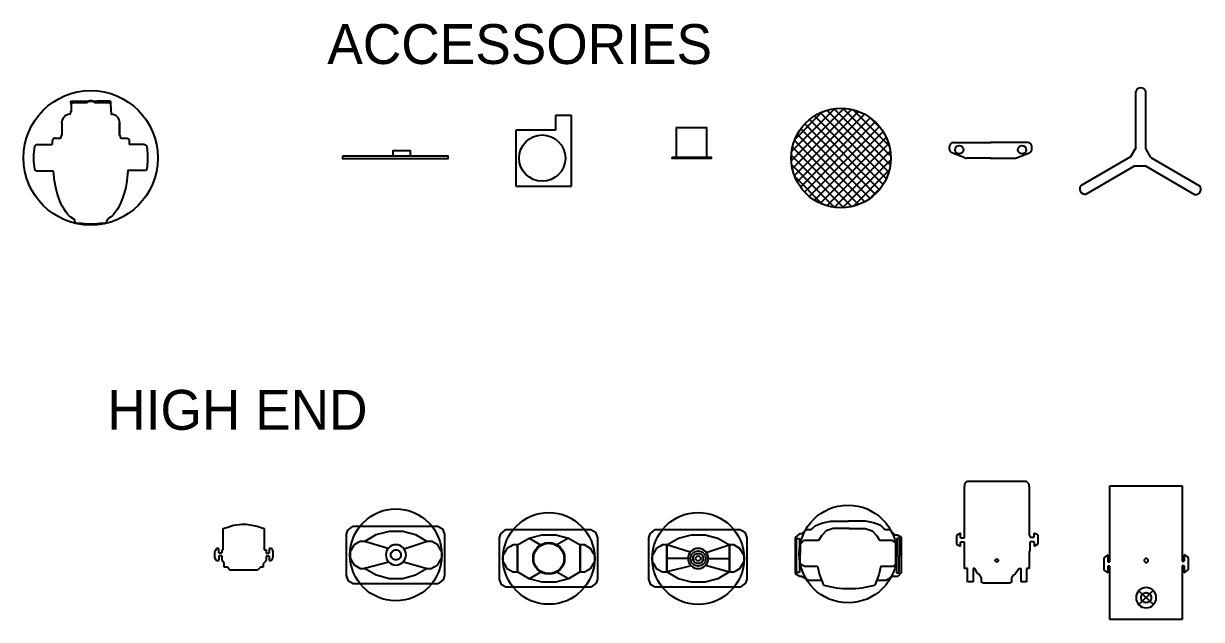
# Model space of a CAD drawing. Extents: x -17897 to 28333, y -5450 to 20354.
# Drawn here: x 16595 to 22511, y 13293 to 16284 of the extents above; entities that cross this region are included whole.
import ezdxf
from ezdxf.enums import TextEntityAlignment as Align

# ---------------------------------------------------------------- set-up
doc = ezdxf.new("R2010")
doc.units = 0
doc.layers.get('0').update_dxf_attribs({"linetype": 'CONTINUOUS'})
doc.layers.add('LANTERNS', color=7, linetype='CONTINUOUS')

# ---------------------------------------------------------------- blocks, each defined once
blk = doc.blocks.new('VL7')
for p, q in [((-99.7458, 284.099), (-99.822, 281.9146)), ((-99.7204, 284.2006), (-39.3192, 284.2006)), ((-21.5392, 275.7678), (-97.6884, 275.7678)), ((-97.0534, 231.2924), (-96.4438, 253.2126)), ((-39.3192, 284.2006), (-32.1564, 284.7086)), ((-32.1564, 284.7086), (32.1564, 284.7086)), ((97.7138, 275.7678), (21.5392, 275.7678)), ((39.3192, 284.2006), (32.1564, 284.7086)), ((99.7204, 284.2006), (39.3192, 284.2006)), ((99.7458, 284.2006), (99.4918, 283.2354)), ((99.7458, 284.099), (101.6, 231.2924)), ((-102.2604, 230.8098), (-102.5906, 220.9546)), ((-101.7524, 231.2924), (-97.0534, 231.2924)), ((102.2604, 230.8098), (102.5906, 220.9546)), ((-143.6116, 174.5234), (-146.05, 174.7774)), ((-143.6624, 111.5568), (-143.6624, 174.5234)), ((-143.6116, 111.5568), (-143.6116, 174.5234)), ((143.6116, 174.5234), (146.05, 174.7774)), ((143.6116, 174.5234), (143.6116, 111.5568)), ((143.6624, 174.5234), (143.6624, 111.5568)), ((-268.478, 67.056), (-193.04, 67.056)), ((-193.04, 84.6582), (-193.04, 67.056)), ((-178.816, 98.8568), (-152.4, 98.8568)), ((-149.225, 102.0318), (-149.225, 111.5568)), ((-149.225, 111.5568), (-143.6624, 111.5568)), ((149.225, 111.5568), (143.6624, 111.5568)), ((149.225, 102.0318), (149.225, 111.5568)), ((152.4, 98.8568), (178.816, 98.8568)), ((193.04, 84.6582), (193.04, 67.056)), ((268.478, 67.056), (193.04, 67.056)), ((-186.6481, -67.056), (-268.478, -67.056)), ((-181.7624, -115.443), (-186.6481, -67.056)), ((185.7248, -76.2), (185.7248, -76.1492)), ((-82.042, -308.7501), (-82.042, -313.2074)), ((84.5312, -307.6702), (82.042, -308.752)), ((82.042, -308.752), (82.042, -313.2074))]:
    blk.add_line(p, q)
at = {"color": 7}
for p, q in [((-75.184, -327.8632), (-43.8288, -327.8632)), ((43.8288, -327.8632), (75.184, -327.8632))]:
    blk.add_line(p, q, dxfattribs=at)
for points in [[(-97.8154, 272.542), (-98.4758, 276.1488), (-99.1108, 278.9428), (-99.568, 280.8478), (-99.822, 281.9146)], [(-99.0346, 281.559), (-99.4918, 283.2354), (-99.7458, 284.2006)], [(-97.6884, 275.7678), (-98.425, 279.0444), (-99.0346, 281.559)], [(-96.4438, 253.2126), (-96.4184, 258.445), (-96.6978, 263.525), (-97.1804, 268.2748), (-97.8154, 272.542)], [(-97.6884, 275.7678), (-91.7956, 276.9616), (-86.36, 277.9776), (-81.3816, 278.8412), (-76.8096, 279.6032), (-72.5932, 280.289), (-68.7324, 280.8478), (-65.1764, 281.3558), (-61.8998, 281.7876), (-58.9026, 282.1686), (-56.1594, 282.4988), (-53.6448, 282.8036), (-51.3334, 283.0576), (-49.2506, 283.2862), (-47.371, 283.464), (-45.6692, 283.6418), (-44.1706, 283.7688), (-42.8244, 283.8958), (-41.6814, 283.9974), (-40.6908, 284.0736)], [(-40.6908, 284.0736), (-39.4716, 284.2006), (-39.3192, 284.2006)], [(39.3192, 284.2006), (39.9542, 284.1498), (40.7162, 284.0736), (41.6814, 283.9974), (42.8244, 283.8958), (44.1706, 283.7688), (45.6692, 283.6418), (47.371, 283.464), (49.2506, 283.2862), (51.3334, 283.0576), (53.6194, 282.8036), (56.134, 282.4988), (58.8772, 282.1686), (61.8998, 281.7876), (65.151, 281.3558), (68.707, 280.8478), (72.5932, 280.289), (76.7842, 279.6286), (81.3816, 278.8666), (86.36, 277.9776), (91.7956, 276.9616), (97.7138, 275.7678)], [(99.4918, 283.2354), (99.0346, 281.559), (98.425, 279.0444), (97.7138, 275.7678)], [(-281.0002, 56.515), (-280.3906, 58.7756), (-279.3746, 60.8838), (-277.9776, 62.7888)], [(-277.9776, 62.7888), (-277.495, 63.2968), (-276.9616, 63.8302), (-276.3266, 64.3636), (-275.59, 64.897), (-274.7264, 65.405), (-273.7612, 65.913), (-272.6436, 66.3448), (-271.399, 66.7004), (-270.0274, 66.9544), (-268.478, 67.056)], [(-178.816, 98.8568), (-182.499, 98.3742), (-185.928, 96.9518), (-188.8744, 94.6912), (-191.135, 91.7448), (-192.5574, 88.3158), (-193.04, 84.6582)], [(-149.225, 102.0318), (-149.4536, 100.838), (-150.1648, 99.7966), (-151.1808, 99.1108), (-152.4, 98.8568)], [(152.4, 98.8568), (151.1808, 99.1108), (150.1648, 99.7966), (149.479, 100.838), (149.225, 102.0318)], [(178.816, 98.8568), (182.499, 98.3742), (185.928, 96.9518), (188.8744, 94.6912), (191.135, 91.7448), (192.5574, 88.3158), (193.04, 84.6582)], [(268.478, 67.056), (270.2306, 66.929), (271.8054, 66.5988), (273.2278, 66.1416), (274.4724, 65.5574), (275.5646, 64.897), (276.5044, 64.2112), (277.2918, 63.5), (277.9776, 62.7888)], [(277.9776, 62.7888), (279.3746, 60.8838), (280.3906, 58.7756), (281.0002, 56.515)], [(-281.0002, -56.5404), (-285.3182, -18.923), (-285.3182, 18.923), (-281.0002, 56.515)], [(281.0002, 56.515), (285.3182, 18.923), (285.3182, -18.923), (281.0002, -56.5404)], [(-277.9776, -62.8142), (-279.3746, -60.9092), (-280.3906, -58.801), (-281.0002, -56.5404)], [(281.0002, -56.5404), (280.3906, -58.801), (279.3746, -60.9092), (277.9776, -62.8142)], [(-268.478, -67.056), (-270.2306, -66.9544), (-271.8054, -66.6242), (-273.2024, -66.1416), (-274.4724, -65.5828), (-275.5392, -64.9224), (-276.479, -64.2366), (-277.2918, -63.5254), (-277.9776, -62.8142)], [(-133.7818, -258.2418), (-142.748, -242.7224), (-151.6126, -224.409), (-160.2232, -203.0222), (-168.3766, -178.0794), (-175.7172, -149.1234), (-181.7624, -115.443)], [(277.9776, -62.8142), (187.0764, -62.8142), (181.7624, -115.443), (175.7172, -149.098), (168.3766, -178.0794), (160.2486, -203.0222), (151.6126, -224.4344), (142.7226, -242.7478), (133.7564, -258.318), (124.841, -271.399), (116.078, -282.2448), (107.5436, -291.1348), (99.4156, -298.1706), (91.7448, -303.6062), (84.5312, -307.6702)], [(185.4962, -75.8952), (185.6232, -75.9206), (185.6994, -76.0222), (185.7248, -76.1492)], [(-99.4918, -298.1198), (-107.6198, -291.0586), (-116.1288, -282.194), (-124.8918, -271.3228), (-133.7818, -258.2418)], [(-82.042, -308.7501), (-84.582, -307.6448), (-91.7956, -303.5554), (-99.4918, -298.1198)]]:
    blk.add_lwpolyline(points)
at = {"linetype": 'Continuous'}
blk.add_circle((0, 0), 337.4159, dxfattribs=at)
for centre, radius, start, end in [((0, 252.4506), 31.75, 47.277, 132.723), ((0, 251.1298), 35.0774, 73.332, 106.668), ((-102.235, 174.7774), 43.815, 93.586, 180), ((-105.1306, 221.0308), 2.54, 273.586, 358), ((-101.7524, 230.7844), 0.508, 90, 178), ((101.7524, 230.7844), 0.508, 2, 90), ((105.1306, 221.0308), 2.54, 182, 266.414), ((102.235, 174.7774), 43.815, 0, 86.414)]:
    blk.add_arc(centre, radius, start, end)
at = {"color": 7}
for centre, radius, start, end in [((-62.992, -313.2074), 19.05, 180, 230.208), ((0, -77.6732), 254, 260.06363293, 279.93636707), ((62.992, -313.2074), 19.05, 309.792, 0)]:
    blk.add_arc(centre, radius, start, end, dxfattribs=at)
at = {"flags": 4}
blk.add_attdef('UNIT#', text='', height=50, dxfattribs=at).set_placement((0, 47.0469), align=Align.CENTER)
blk = doc.blocks.new('Anidisc')
for points in [[(-253.6, 9.2), (-253.6, -1.4), (277.5, -1.4), (277.5, 9.2)], [(1.3, 9.2), (1.3, 37.5), (86.3, 37.5), (86.3, 9.2)]]:
    blk.add_lwpolyline(points, close=True)
at = {"flags": 4}
for tag, p in [('DISC', (-253.1, 49.3)), ('RPM', (145.3, 49.3))]:
    blk.add_attdef(tag, p, '', height=50, dxfattribs=at)
blk = doc.blocks.new('Carousel')
for p, q in [((146.4, 214.3), (66.4, 214.3)), ((66.4, 214.3), (66.4, 139.9)), ((146.4, -140.1), (146.4, 214.3)), ((66.4, 139.9), (-133.6, 139.9)), ((-133.6, 139.9), (-133.6, -140.1)), ((-133.6, -140.1), (146.4, -140.1))]:
    blk.add_line(p, q)
blk.add_circle((0, 0), 116.1)
at = {"flags": 4}
for tag, p in [('MODEL', (1.6, 229)), ('UNIT#', (0, 0))]:
    blk.add_attdef(tag, text='', height=50, dxfattribs=at).set_placement(p, align=Align.CENTER)
blk = doc.blocks.new('LekoTopHat')
for points in [[(-75.4, 3), (-75.4, 153), (74.6, 153), (74.6, 3)], [(-99.8, 3), (-99.8, 0), (99.8, 0), (99.8, 3)]]:
    blk.add_lwpolyline(points, close=True)
blk = doc.blocks.new('*X95')
at = {"color": 0}
for p, q in [((1.0183, 1.3327), (1.2819, 1.5962)), ((1.0201, 1.3793), (1.2353, 1.5945)), ((1.0237, 1.2932), (1.3214, 1.5908)), ((1.034, 1.2585), (1.3561, 1.5806)), ((1.0362, 1.4403), (1.1743, 1.5784)), ((1.0481, 1.2277), (1.3869, 1.5665)), ((1.0654, 1.2001), (1.4145, 1.5492)), ((1.4612, 1.188), (1.1093, 1.5399)), ((1.48, 1.2141), (1.1355, 1.5586)), ((1.4956, 1.2434), (1.1647, 1.5743)), ((1.5078, 1.2761), (1.1974, 1.5865)), ((1.5157, 1.3131), (1.2344, 1.5944)), ((1.5178, 1.3559), (1.2772, 1.5965)), ((1.5102, 1.4084), (1.3297, 1.5889)), ((1.471, 1.4925), (1.4138, 1.5497)), ((1.415, 1.1444), (1.0657, 1.4936)), ((1.0857, 1.1755), (1.4391, 1.5289)), ((1.4395, 1.1648), (1.0861, 1.5182)), ((1.1089, 1.1538), (1.4608, 1.5057)), ((1.1349, 1.1349), (1.4796, 1.4796)), ((1.3567, 1.1129), (1.0342, 1.4353)), ((1.3874, 1.127), (1.0484, 1.4661)), ((1.1641, 1.1192), (1.4954, 1.4505)), ((1.2827, 1.0971), (1.0184, 1.3614)), ((1.3221, 1.1026), (1.0239, 1.4008)), ((1.1968, 1.107), (1.5076, 1.4178)), ((1.2337, 1.099), (1.5156, 1.3809)), ((1.2362, 1.0987), (1.02, 1.3149)), ((1.2764, 1.0968), (1.5178, 1.3382)), ((1.1757, 1.1143), (1.0356, 1.2544)), ((1.3286, 1.1041), (1.5105, 1.286)), ((1.411, 1.1416), (1.473, 1.2036))]:
    blk.add_line(p, q, dxfattribs=at)
blk = doc.blocks.new('Mirrball')
blk.add_circle((0, 0), 250)
at = {"xscale": 1000, "yscale": 1000, "zscale": 1000}
blk.add_blockref('*X95', (-1268, -1346.6), dxfattribs=at)
blk = doc.blocks.new('SCROLLER')
for p, q in [((-185.2, 77.5), (4.1, 77.5)), ((189, 77.5), (-0.3, 77.5)), ((-205.2, 45.2), (-205.2, 57.5)), ((-127.2, 1), (-192.4, 26.5)), ((131, 1), (196.2, 26.5)), ((209, 45.2), (209, 57.5)), ((4.1, -0.3), (-119.9, -0.3)), ((-0.3, -0.3), (123.7, -0.3))]:
    blk.add_line(p, q)
for centre in [(-155.6, 42.1), (159.4, 42.1)]:
    blk.add_circle(centre, 21.2)
for centre, start, end in [((-185.2, 57.5), 90, 180), ((189, 57.5), 0, 90), ((-185.2, 45.2), 180, 248.6446), ((-119.9, 19.7), 248.6446, 270), ((123.7, 19.7), 270, 291.3554), ((189, 45.2), 291.3554, 0)]:
    blk.add_arc(centre, 20, start, end)
blk.add_attdef('#INSTRING', text='', height=30).set_placement((1.9, 27.4), align=Align.CENTER)
blk = doc.blocks.new('Stand')
for p, q in [((-19.4, 51), (-19.4, 333.8)), ((30.6, 47.7), (30.6, 333.8)), ((-45.4, 6), (-293.1, -137.1)), ((-19.4, 51), (-45.4, 6)), ((56.6, 2.7), (30.6, 47.7)), ((56.6, 2.7), (301.5, -138.7)), ((-23.2, -38.9), (-268.1, -180.4)), ((-23.2, -38.9), (28.8, -38.9)), ((28.8, -38.9), (276.5, -182))]:
    blk.add_line(p, q)
for centre, start, end in [((5.9, 325.6), 19.59633, 162.08842), ((-273.6, -154.4), 139.59633, 282.08842), ((281.8, -156.5), 259.59633, 42.08842)]:
    blk.add_arc(centre, 26.5, start, end)
blk.add_attdef('TYPE/HEIGHT', (-251.9, -255), '', height=50)
blk = doc.blocks.new('AF100Flash')
at = {"linetype": 'Continuous'}
for p, q in [((-125.3, 60.7), (-125.3, 81)), ((-110.1, 76), (-110.1, 60.7)), ((-125.3, 45.5), (-125.3, 25.2)), ((-110.1, 45.5), (-110.1, 27.7)), ((-110.1, 27.7), (-110.1, 25.2))]:
    blk.add_line(p, q, dxfattribs=at)
at = {"layer": 'LANTERNS'}
for p, q in [((-102.4, 182.6), (-79.6, 190.3)), ((-102.4, 76), (-102.4, 182.6)), ((-102.4, 182.6), (-102.4, 182.6)), ((-79.6, 190.3), (-51.6, 199.6)), ((-51.6, 199.6), (-21.2, 203)), ((-21.2, 203), (-11, 205.5)), ((-11, 205.5), (11.9, 205.5)), ((11.9, 205.5), (39.8, 200.4)), ((39.8, 200.4), (67.7, 195.3)), ((67.7, 195.3), (103.3, 182.6)), ((103.3, 182.6), (103.3, 76)), ((-141.3, 73.4), (-145.6, 65.8)), ((-145.6, 65.8), (-145.6, 37.9)), ((-135.5, 83.6), (-141.3, 73.4)), ((-127.8, 83.6), (-135.5, 83.6)), ((-125.3, 81), (-127.8, 83.6)), ((-125.3, 60.7), (-110.1, 60.7)), ((-110.1, 76), (-110.1, 76)), ((-110.1, 76), (-102.4, 76)), ((-102.4, 76), (-102.4, 76)), ((103.3, 76), (113.5, 76)), ((113.5, 76), (113.5, 60.3)), ((113.5, 60.3), (128.7, 60.3)), ((131.3, 83.6), (128.7, 80.6)), ((128.7, 80.6), (128.7, 60.3)), ((128.7, 80.6), (128.7, 80.6)), ((140.5, 82.7), (131.3, 83.6)), ((144.6, 75.6), (140.5, 82.7)), ((149, 67.9), (144.6, 75.6)), ((149, 40), (149, 67.9)), ((-145.6, 37.9), (-141.2, 30.2)), ((-141.2, 30.2), (-137.1, 23.1)), ((-137.1, 23.1), (-127.9, 22.2)), ((-127.9, 22.2), (-125.3, 25.2)), ((-110.1, 45.5), (-125.3, 45.5)), ((-125.3, 45.5), (-125.3, 45.5)), ((-125.3, 25.2), (-125.3, 25.2)), ((-110.1, 27.7), (-110.1, 27.7)), ((-97.4, 9.3), (-110.1, 25.2)), ((-97.4, -10.4), (-97.4, 9.3)), ((113.5, 22.6), (98.2, 5.6)), ((98.2, 5.6), (98.2, -10.4)), ((128.7, 45.1), (113.5, 45.1)), ((113.5, 45.1), (113.5, 45.1)), ((113.5, 45.1), (113.5, 22.6)), ((128.7, 45.1), (128.7, 24.8)), ((128.7, 24.8), (131.2, 22.2)), ((131.2, 22.2), (138.9, 22.2)), ((138.9, 22.2), (144.7, 32.4)), ((144.7, 32.4), (149, 40)), ((-97.4, -10.4), (-97.4, -10.4)), ((-81.6, -10.4), (-97.4, -10.4)), ((-69.4, -25.6), (-81.6, -10.4)), ((70.3, -25.6), (-69.4, -25.6)), ((83.9, -10.4), (70.3, -25.6)), ((98.2, -10.4), (83.9, -10.4))]:
    blk.add_line(p, q, dxfattribs=at)
at = {"linetype": 'Continuous'}
for tag, p in [('UNIT#', (0.4, 114.9)), ('DMXCH', (0.4, 31.6))]:
    blk.add_attdef(tag, text='', height=50, dxfattribs=at).set_placement(p, align=Align.CENTER)
blk = doc.blocks.new('PCBeam')
at = {"linetype": 'Continuous'}
for p, q in [((-248.412, 104.14), (-241.563398, 124.46)), ((-241.563398, 124.46), (-215.392, 144.78)), ((211.328, 144.78), (234.188, 131.581906)), ((211.328, 144.78), (211.328, 144.78)), ((234.188, 131.581906), (244.348, 104.14)), ((-248.412, -104.14), (-248.412, 104.14)), ((-192.532, 60.485782), (-210.312, 50.220372)), ((-179.832, 67.818), (-192.532, 60.485782)), ((-157.48, 67.818), (-179.832, 67.818)), ((-157.48, 67.818), (-157.48, 67.818)), ((179.578, 67.818), (156.718, 67.818)), ((210.058, 50.220372), (179.578, 67.818)), ((244.348, 104.14), (244.348, -104.14)), ((-226.108514, 22.86), (-230.508048, 15.24)), ((-230.508048, 15.24), (-230.508048, -15.24)), ((-217.932, 37.022278), (-226.108514, 22.86)), ((-210.312, 50.220372), (-217.932, 37.022278)), ((222.921576, 27.94), (210.058, 50.220372)), ((230.254048, 15.24), (222.921576, 27.94)), ((230.254048, -15.24), (230.254048, 15.24)), ((-230.508048, -15.24), (-223.175576, -27.94)), ((-223.175576, -27.94), (-210.312, -50.220372)), ((-210.312, -50.220372), (-179.832, -67.818)), ((192.278, -60.485782), (210.058, -50.220372)), ((210.058, -50.220372), (217.678, -37.022278)), ((217.678, -37.022278), (225.854514, -22.86)), ((225.854514, -22.86), (230.254048, -15.24)), ((-238.252, -131.581906), (-248.412, -104.14)), ((-179.832, -67.818), (-156.972, -67.818)), ((157.226, -67.818), (179.578, -67.818)), ((157.226, -67.818), (157.226, -67.818)), ((179.578, -67.818), (192.278, -60.485782)), ((244.348, -104.14), (237.499398, -124.46)), ((-215.392, -144.78), (-238.252, -131.581906)), ((-215.392, -144.78), (-215.392, -144.78)), ((237.499398, -124.46), (211.328, -144.78))]:
    blk.add_line(p, q, dxfattribs=at)
at = {"color": 7, "linetype": 'Continuous'}
for p, q in [((-215.392, 144.78), (211.328, 144.78)), ((-215.392, 144.78), (-215.392, 144.78)), ((-99.06, 101.6), (-33.02, 119.38)), ((-33.02, 119.38), (35.56, 119.38)), ((35.56, 119.38), (99.06, 101.6)), ((-157.572202, -67.818), (-157.48, 67.818)), ((-157.48, 67.818), (-99.06, 101.6)), ((-157.48, 67.818), (-157.48, -64.262)), ((-99.06, 101.6), (-41.030906, 68.096892)), ((99.06, 101.6), (41.030906, 68.096892)), ((99.06, 101.6), (157.572202, 67.818)), ((157.572202, 67.818), (157.226, -67.818)), ((157.226, -67.818), (157.226, 64.262)), ((-99.06, -101.6), (-157.572202, -67.818)), ((-99.06, -101.6), (-41.030906, -68.096892)), ((-33.02, -119.38), (-99.06, -101.6)), ((98.387916, -101.788214), (35.56, -119.38)), ((98.387916, -101.788214), (40.540432, -68.390008)), ((157.226, -67.818), (98.387916, -101.788214)), ((211.328, -144.78), (-215.392, -144.78)), ((35.56, -119.38), (-33.02, -119.38))]:
    blk.add_line(p, q, dxfattribs=at)
at = {"color": 7, "linetype": 'Continuous', "flags": 128}
blk.add_lwpolyline([(-76.2, 0, -0.4142135624), (0, 76.2, -0.4142135624), (76.2, 0, -0.4142135624), (0, -76.2, -0.4142135624), (-76.2, 0, -0.4142135624)], format="xyb", close=True, dxfattribs=at)
at = {"linetype": 'Continuous'}
blk.add_circle((0, 0), 230.254048, dxfattribs=at)
at = {"color": 7, "linetype": 'Continuous'}
blk.add_circle((0, 0), 79.503016, dxfattribs=at)
at = {"linetype": 'Continuous', "ltscale": 2.5, "flags": 4}
blk.add_attdef('UNIT#', text='', height=37, dxfattribs=at).set_placement((0, 0), align=Align.CENTER)
blk = doc.blocks.new('Color250')
at = {"linetype": 'Continuous', "ltscale": 2.5}
blk.add_circle((0, 0), 230.757848, dxfattribs=at)
at = {"layer": 'LANTERNS'}
for p, q in [((-248.412, 104.14), (-241.563398, 124.46)), ((-241.563398, 124.46), (-215.392, 144.78)), ((-215.392, 144.78), (211.328, 144.78)), ((-215.392, 144.78), (-215.392, 144.78)), ((-99.06, 101.6), (-33.02, 119.38)), ((-33.02, 119.38), (35.56, 119.38)), ((35.56, 119.38), (99.06, 101.6)), ((211.328, 144.78), (234.188, 131.581906)), ((211.328, 144.78), (211.328, 144.78)), ((234.188, 131.581906), (244.348, 104.14)), ((-248.412, -104.14), (-248.412, 104.14)), ((-192.532, 60.485782), (-210.312, 50.220372)), ((-179.832, 67.818), (-192.532, 60.485782)), ((-157.48, 67.818), (-179.832, 67.818)), ((-157.572202, -67.818), (-157.48, 67.818)), ((-157.48, 67.818), (-99.06, 101.6)), ((-39.650162, 31.757112), (-157.48, 67.818)), ((-157.48, 67.818), (-157.48, -64.262)), ((-157.48, 67.818), (-157.48, 67.818)), ((41.00322, 29.98978), (156.550614, 68.407788)), ((99.06, 101.6), (157.572202, 67.818)), ((179.578, 67.818), (156.718, 67.818)), ((157.572202, 67.818), (157.226, -67.818)), ((157.226, -67.818), (157.226, 64.262)), ((210.058, 50.220372), (179.578, 67.818)), ((244.348, 104.14), (244.348, -104.14)), ((-226.108514, 22.86), (-230.508048, 15.24)), ((-230.508048, 15.24), (-230.508048, -15.24)), ((-217.932, 37.022278), (-226.108514, 22.86)), ((-210.312, 50.220372), (-217.932, 37.022278)), ((-50.8, 0), (-157.525974, 0)), ((-50.8, 0), (-50.8, 0)), ((50.8, 0), (156.972, 0)), ((222.921576, 27.94), (210.058, 50.220372)), ((230.254048, 15.24), (222.921576, 27.94)), ((230.254048, -15.24), (230.254048, 15.24)), ((-230.508048, -15.24), (-223.175576, -27.94)), ((-223.175576, -27.94), (-210.312, -50.220372)), ((-210.312, -50.220372), (-179.832, -67.818)), ((-35.284918, -36.546028), (-156.972, -67.818)), ((37.309552, -34.47669), (156.718, -67.818)), ((192.278, -60.485782), (210.058, -50.220372)), ((210.058, -50.220372), (217.678, -37.022278)), ((217.678, -37.022278), (225.854514, -22.86)), ((225.854514, -22.86), (230.254048, -15.24)), ((-238.252, -131.581906), (-248.412, -104.14)), ((-179.832, -67.818), (-156.972, -67.818)), ((-99.06, -101.6), (-157.572202, -67.818)), ((-33.02, -119.38), (-99.06, -101.6)), ((98.387916, -101.788214), (35.56, -119.38)), ((157.226, -67.818), (98.387916, -101.788214)), ((157.226, -67.818), (179.578, -67.818)), ((157.226, -67.818), (157.226, -67.818)), ((179.578, -67.818), (192.278, -60.485782)), ((244.348, -104.14), (237.499398, -124.46)), ((-215.392, -144.78), (-238.252, -131.581906)), ((211.328, -144.78), (-215.392, -144.78)), ((-215.392, -144.78), (-215.392, -144.78)), ((35.56, -119.38), (-33.02, -119.38)), ((237.499398, -124.46), (211.328, -144.78))]:
    blk.add_line(p, q, dxfattribs=at)
at = {"layer": 'LANTERNS', "flags": 128}
for points in [[(-38.1, 0, -0.4142135624), (0, 38.1, -0.4142135624), (38.1, 0, -0.4142135624), (0, -38.1, -0.4142135624), (-38.1, 0, -0.4142135624)], [(-25.4, 0, -0.4142135624), (0, 25.4, -0.4142135624), (25.4, 0, -0.4142135624), (0, -25.4, -0.4142135624), (-25.4, 0, -0.4142135624)], [(-12.7, 0, -0.4142135624), (0, 12.7, -0.4142135624), (12.7, 0, -0.4142135624), (0, -12.7, -0.4142135624), (-12.7, 0, -0.4142135624)]]:
    blk.add_lwpolyline(points, format="xyb", close=True, dxfattribs=at)
at = {"layer": 'LANTERNS'}
for start, end in [(90, 180), (180, 270), (0, 90), (270, 0)]:
    blk.add_arc((0, 0), 50.8, start, end, dxfattribs=at)
at = {"linetype": 'Continuous', "ltscale": 2.5, "flags": 4}
blk.add_attdef('UNIT#', text='', height=37, dxfattribs=at).set_placement((0, 50.8), align=Align.CENTER)
blk = doc.blocks.new('ColorPro')
at = {"linetype": 'Continuous', "ltscale": 2.5}
for p, q in [((167.64, 125.73), (162.56, 125.73)), ((167.64, 116.84), (167.64, 125.73)), ((187.96, 116.84), (187.96, 137.16)), ((167.64, 46.99), (167.64, 93.98)), ((187.96, 93.98), (187.96, 71.12)), ((167.64, 46.99), (162.56, 46.99)), ((-110.847124, -40.607234), (-119.38, -40.607234)), ((113.03, -40.607234), (121.92, -40.607234))]:
    blk.add_line(p, q, dxfattribs=at)
at = {"layer": 'LANTERNS'}
for p, q in [((-149.86, 396.24), (-162.56, 383.54)), ((-162.56, 383.54), (-162.56, 370.84)), ((-162.56, 114.3), (-162.56, 370.84)), ((-162.56, 370.84), (-162.56, 370.84)), ((149.86, 396.24), (-149.86, 396.24)), ((162.56, 383.54), (149.86, 396.24)), ((162.56, 370.84), (162.56, 383.54)), ((162.56, 370.84), (162.56, 125.73)), ((-182.88, 137.16), (-203.2, 125.428248)), ((-203.2, 125.428248), (-203.2, 81.28)), ((-182.88, 114.3), (-182.88, 137.16)), ((-162.56, 114.3), (-162.56, 125.73)), ((208.28, 127), (187.96, 137.16)), ((187.96, 137.16), (187.96, 137.16)), ((208.28, 82.851752), (208.28, 127)), ((-203.2, 81.28), (-182.88, 71.12)), ((-182.88, 114.3), (-162.56, 114.3)), ((-182.88, 71.12), (-182.88, 91.44)), ((-162.56, 91.44), (-182.88, 91.44)), ((-182.88, 91.44), (-182.88, 91.44)), ((-182.88, 71.12), (-182.88, 71.12)), ((-162.56, -40.64), (-162.56, 91.44)), ((-162.56, 54.61), (-162.56, 91.44)), ((167.64, 116.84), (187.96, 116.84)), ((187.96, 93.98), (167.64, 93.98)), ((167.64, 93.98), (167.64, 93.98)), ((187.96, 71.12), (208.28, 82.851752)), ((162.56, 46.99), (162.56, -40.64)), ((-162.56, -40.64), (-162.56, -40.64)), ((-147.32, -40.64), (-162.56, -40.64)), ((-147.32, -106.68), (-147.32, -40.64)), ((-119.38, -40.64), (-119.38, -106.68)), ((-96.823784, -64.849502), (-110.847124, -40.607234)), ((113.03, -40.607234), (93.991176, -64.846962)), ((121.92, -106.68), (121.92, -40.64)), ((162.56, -40.64), (149.86, -40.64)), ((149.86, -40.64), (149.86, -106.68)), ((-119.38, -106.68), (-147.32, -106.68)), ((-147.32, -106.68), (-147.32, -106.68)), ((-90.94216, -68.968874), (-96.823784, -64.849502)), ((-96.823784, -64.849502), (-96.823784, -64.849502)), ((-76.382118, -88.707976), (-90.94216, -68.968874)), ((-76.538074, -99.550728), (-76.460096, -94.129352)), ((-76.538074, -105.771442), (-76.538074, -99.550728)), ((-75.084178, -109.77372), (-76.538074, -105.771442)), ((-76.460096, -94.129352), (-76.382118, -88.707976)), ((-72.454262, -111.628682), (-75.084178, -109.77372)), ((-64.897, -112.991646), (-72.454262, -111.628682)), ((-61.64453, -113.538), (-64.897, -112.991646)), ((58.31713, -113.538), (-61.64453, -113.538)), ((61.87059, -113.021618), (58.31713, -113.538)), ((68.029836, -112.014762), (61.87059, -113.021618)), ((72.251062, -109.77372), (68.029836, -112.014762)), ((73.13549, -108.37418), (72.251062, -109.77372)), ((73.549002, -88.707722), (73.13549, -108.37418)), ((75.169776, -86.101428), (73.549002, -88.707722)), ((82.445352, -75.200256), (75.169776, -86.101428)), ((93.991176, -64.846962), (82.445352, -75.200256)), ((149.86, -106.68), (121.92, -106.68)), ((121.92, -106.68), (121.92, -106.68))]:
    blk.add_line(p, q, dxfattribs=at)
at = {"layer": 'LANTERNS', "flags": 128}
blk.add_lwpolyline([(0, -7.62, -0.4142135624), (-7.62, 0, -0.4142135624), (0, 7.62, -0.4142135624), (7.62, 0, -0.4142135624), (0, -7.62, -0.4142135624)], format="xyb", close=True, dxfattribs=at)
at = {"linetype": 'Continuous', "ltscale": 2.5, "flags": 4}
for tag, p in [('UNIT#', (-0.737808, 175.441071)), ('TYPE', (1.13126, -96.296853))]:
    blk.add_attdef(tag, text='', height=37, dxfattribs=at).set_placement(p, align=Align.CENTER)
blk = doc.blocks.new('Emulator')
for p, q in [((-191.77, 29.21), (-191.77, -6.35)), ((-191.77, -29.21), (-191.77, -62.23))]:
    blk.add_line(p, q)
at = {"layer": 'LANTERNS'}
for p, q in [((-181.61, 374.65), (181.61, 374.65)), ((-181.61, -6.35), (-181.61, 374.65)), ((181.61, 374.65), (181.61, -3.81)), ((-191.77, 29.21), (-212.09, 12.965938)), ((-212.09, 12.965938), (-212.09, -48.16221)), ((181.61, 39.37), (181.61, -3.81)), ((191.77, 29.21), (191.77, -3.81)), ((212.09, 15.14221), (191.77, 29.21)), ((191.77, 29.21), (191.77, 29.21)), ((212.09, -45.985938), (212.09, 15.14221)), ((-212.09, -48.16221), (-191.77, -62.23)), ((-191.77, -6.35), (-181.61, -6.35)), ((-181.61, -29.21), (-191.77, -29.21)), ((-191.77, -29.21), (-191.77, -29.21)), ((-181.61, -295.91), (-181.61, -29.21)), ((-181.61, -39.37), (-181.61, -39.37)), ((0, -10.16), (0, -10.16)), ((181.61, -3.81), (191.77, -3.81)), ((191.77, -26.67), (181.61, -26.67)), ((181.61, -26.67), (181.61, -26.67)), ((181.61, -26.67), (181.61, -295.91)), ((181.61, -26.67), (181.61, -39.37)), ((191.77, -26.67), (191.77, -62.23)), ((191.77, -62.23), (212.09, -45.985938)), ((-191.77, -62.23), (-191.77, -62.23)), ((-36.83, -221.6785), (34.9885, -149.86)), ((-36.83, -151.7015), (37.745416, -221.6785)), ((0, -237.49), (0, -237.49)), ((181.61, -295.91), (-181.61, -295.91)), ((-181.61, -295.91), (-181.61, -295.91))]:
    blk.add_line(p, q, dxfattribs=at)
at = {"layer": 'LANTERNS', "flags": 128}
blk.add_lwpolyline([(0, -212.09, -0.4142135624), (-25.4, -186.69, -0.4142135624), (0, -161.29, -0.4142135624), (25.4, -186.69, -0.4142135624), (0, -212.09, -0.4142135624)], format="xyb", close=True, dxfattribs=at)
at = {"layer": 'LANTERNS'}
for centre, radius, start, end in [((0, 0), 10.16, 90, 180), ((0, 0), 10.16, 180, 270), ((0, 0), 10.16, 0, 90), ((0, 0), 10.16, 270, 0), ((0, -186.69), 50.8, 90, 180), ((0, -186.69), 50.8, 0, 90), ((0, -186.69), 50.8, 180, 270), ((0, -186.69), 50.8, 270, 0)]:
    blk.add_arc(centre, radius, start, end, dxfattribs=at)
at = {"flags": 4}
blk.add_attdef('UNIT#', text='', height=50, dxfattribs=at).set_placement((0.618415, 116.113086), align=Align.CENTER)
blk = doc.blocks.new('HES575Series')
at = {"linetype": 'Continuous', "ltscale": 2.5}
for p, q in [((-184.6, 125.7), (-209.7, 125.6)), ((212.9, 125.6), (191.4, 125.7)), ((-241.8, 82.3), (-241.8, -87.9))]:
    blk.add_line(p, q, dxfattribs=at)
blk.add_circle((2.7, 4.7), 245.3, dxfattribs=at)
blk.add_arc((8.4, 297.5), 466.8, 254.06162, 285.93838, dxfattribs=at)
at = {"layer": 'LANTERNS'}
for p, q in [((-230, 105.2), (-209.7, 125.6)), ((-184.6, 125.7), (-174.4, 134.7)), ((-174.4, 134.7), (-161.7, 146)), ((-161.7, 146), (-147.7, 152.3)), ((-147.7, 152.3), (-123.6, 160.7)), ((-107.1, 120.5), (-131.2, 96.3)), ((-123.6, 160.7), (-83, 168.8)), ((-71.5, 133.2), (-107.1, 120.5)), ((-83, 168.8), (3.4, 168.8)), ((8.4, 133.2), (-71.5, 133.2)), ((89.8, 168.8), (3.4, 168.8)), ((8.4, 133.2), (88.3, 133.2)), ((88.3, 133.2), (123.9, 120.5)), ((130.4, 160.7), (89.8, 168.8)), ((123.9, 120.5), (148, 96.3)), ((154.5, 152.3), (130.4, 160.7)), ((168.5, 146), (154.5, 152.3)), ((181.2, 134.7), (168.5, 146)), ((191.4, 125.7), (181.2, 134.7)), ((212.9, 125.6), (238, 100.5)), ((-240.4, 105.2), (-263.3, 87.4)), ((-263.3, 87.4), (-263.3, -92.9)), ((-255.7, -87.7), (-255.7, 82.3)), ((-255.7, 82.3), (-241.8, 82.3)), ((-230, 105.2), (-240.4, 105.2)), ((-219.3, 72.3), (-237.7, 54)), ((-230, 105.2), (-230, 105.2)), ((-145.1, 72.3), (-219.3, 72.3)), ((-131.2, 96.3), (-145.1, 72.3)), ((148, 96.3), (161.9, 72.2)), ((223.6, 72.3), (161.9, 72.3)), ((243, 61.2), (223.6, 72.3)), ((238, 100.5), (249.8, 100.5)), ((243, -44.6), (243, 61.2)), ((247.5, 82.4), (246.6, -90.3)), ((260.8, 82.3), (247.5, 82.4)), ((249.8, 100.5), (270.1, 88.8)), ((259.9, -90.3), (260.8, 82.3)), ((270.1, 88.8), (270.1, -90.4)), ((-237.7, 54), (-239.1, -43)), ((-239.1, -43), (-214.2, -57.3)), ((-239.1, -43), (-239.1, -43)), ((-214.2, -57.3), (-150.9, -57.3)), ((-150.9, -57.3), (-140.1, -100.5)), ((167.7, -57.3), (156.9, -100.5)), ((167.7, -57.3), (230.3, -57.3)), ((230.3, -57.3), (243, -44.6)), ((-263.3, -92.9), (-240.4, -106.1)), ((-241.8, -87.9), (-255.7, -87.7)), ((-240.4, -106.1), (-234.3, -106.1)), ((-196, -128.3), (-234.3, -106.1)), ((-140.1, -100.5), (-119.8, -151.3)), ((156.9, -100.5), (136.6, -151.3)), ((227.4, -108.2), (192.6, -128.3)), ((252.3, -108.2), (227.4, -108.2)), ((246.6, -90.3), (259.9, -90.3)), ((270.1, -90.4), (252.3, -108.2)), ((-129, -128.3), (-196, -128.3)), ((192.6, -128.3), (145.8, -128.3))]:
    blk.add_line(p, q, dxfattribs=at)
at = {"linetype": 'Continuous', "ltscale": 2.5, "flags": 4}
for tag, p in [('UNIT#', (4.2, 64.3)), ('MODEL', (10.6, -120.1))]:
    blk.add_attdef(tag, text='', height=37, dxfattribs=at).set_placement(p, align=Align.CENTER)
blk = doc.blocks.new('Spot250')
at = {"linetype": 'Continuous', "ltscale": 2.5}
blk.add_circle((0, 0), 230.757848, dxfattribs=at)
at = {"layer": 'LANTERNS'}
for p, q in [((-248.412, 104.14), (-241.563398, 124.46)), ((-241.563398, 124.46), (-215.392, 144.78)), ((-215.392, 144.78), (211.328, 144.78)), ((-215.392, 144.78), (-215.392, 144.78)), ((-99.06, 101.6), (-33.02, 119.38)), ((-33.02, 119.38), (35.56, 119.38)), ((35.56, 119.38), (99.06, 101.6)), ((211.328, 144.78), (234.188, 131.581906)), ((211.328, 144.78), (211.328, 144.78)), ((234.188, 131.581906), (244.348, 104.14)), ((-248.412, -104.14), (-248.412, 104.14)), ((-192.532, 60.485782), (-210.312, 50.220372)), ((-179.832, 67.818), (-192.532, 60.485782)), ((-157.48, 67.818), (-179.832, 67.818)), ((-157.48, 67.818), (-99.06, 101.6)), ((-39.650162, 31.757112), (-157.48, 67.818)), ((-157.48, 67.818), (-157.48, 67.818)), ((41.00322, 29.98978), (156.550614, 68.407788)), ((99.06, 101.6), (157.572202, 67.818)), ((179.578, 67.818), (156.718, 67.818)), ((210.058, 50.220372), (179.578, 67.818)), ((244.348, 104.14), (244.348, -104.14)), ((-226.108514, 22.86), (-230.508048, 15.24)), ((-230.508048, 15.24), (-230.508048, -15.24)), ((-217.932, 37.022278), (-226.108514, 22.86)), ((-210.312, 50.220372), (-217.932, 37.022278)), ((-50.8, 0), (-50.8, 0)), ((222.921576, 27.94), (210.058, 50.220372)), ((230.254048, 15.24), (222.921576, 27.94)), ((230.254048, -15.24), (230.254048, 15.24)), ((-230.508048, -15.24), (-223.175576, -27.94)), ((-223.175576, -27.94), (-210.312, -50.220372)), ((-210.312, -50.220372), (-179.832, -67.818)), ((-35.284918, -36.546028), (-156.972, -67.818)), ((37.309552, -34.47669), (156.718, -67.818)), ((192.278, -60.485782), (210.058, -50.220372)), ((210.058, -50.220372), (217.678, -37.022278)), ((217.678, -37.022278), (225.854514, -22.86)), ((225.854514, -22.86), (230.254048, -15.24)), ((-238.252, -131.581906), (-248.412, -104.14)), ((-179.832, -67.818), (-156.972, -67.818)), ((-99.06, -101.6), (-157.572202, -67.818)), ((-33.02, -119.38), (-99.06, -101.6)), ((98.387916, -101.788214), (35.56, -119.38)), ((157.226, -67.818), (98.387916, -101.788214)), ((157.226, -67.818), (179.578, -67.818)), ((157.226, -67.818), (157.226, -67.818)), ((179.578, -67.818), (192.278, -60.485782)), ((244.348, -104.14), (237.499398, -124.46)), ((-215.392, -144.78), (-238.252, -131.581906)), ((211.328, -144.78), (-215.392, -144.78)), ((-215.392, -144.78), (-215.392, -144.78)), ((35.56, -119.38), (-33.02, -119.38)), ((237.499398, -124.46), (211.328, -144.78))]:
    blk.add_line(p, q, dxfattribs=at)
at = {"layer": 'LANTERNS', "flags": 128}
blk.add_lwpolyline([(-25.4, 0, -0.4142135624), (0, 25.4, -0.4142135624), (25.4, 0, -0.4142135624), (0, -25.4, -0.4142135624), (-25.4, 0, -0.4142135624)], format="xyb", close=True, dxfattribs=at)
at = {"layer": 'LANTERNS'}
for start, end in [(90, 180), (180, 270), (0, 90), (270, 0)]:
    blk.add_arc((0, 0), 50.8, start, end, dxfattribs=at)
at = {"linetype": 'Continuous', "ltscale": 2.5, "flags": 4}
blk.add_attdef('UNIT#', text='', height=37, dxfattribs=at).set_placement((0, 50.8), align=Align.CENTER)

msp = doc.modelspace()

# ---------------------------------------------------------------- block references
at = {"layer": 'LANTERNS', "color": 0}
for name, p in [('VL7', (16932, 15610.4)), ('Stand', (22200, 15609.1)), ('Mirrball', (20700, 15609.1)), ('Carousel', (19200, 15609.1)), ('LekoTopHat', (19950, 15609.1)), ('SCROLLER', (21450, 15609.1)), ('Anidisc', (18450, 15609.1)), ('ColorPro', (21482.8, 13589)), ('Emulator', (22232.8, 13589)), ('Spot250', (18464.8, 13617.1)), ('HES575Series', (20732.8, 13617)), ('PCBeam', (19232.8, 13599.2)), ('Color250', (19982.8, 13599.2)), ('AF100Flash', (17700, 13566.2))]:
    msp.add_blockref(name, p, dxfattribs=at)

# ---------------------------------------------------------------- texts
at = {"color": 0}
msp.add_text('ACCESSORIES', height=200, dxfattribs=at).set_placement((18120.3, 16081.5))
at = {"layer": 'LANTERNS', "color": 0}
msp.add_text('HIGH END', height=200, dxfattribs=at).set_placement((17014.8, 14245.2))

doc.saveas('drawing.dxf')
